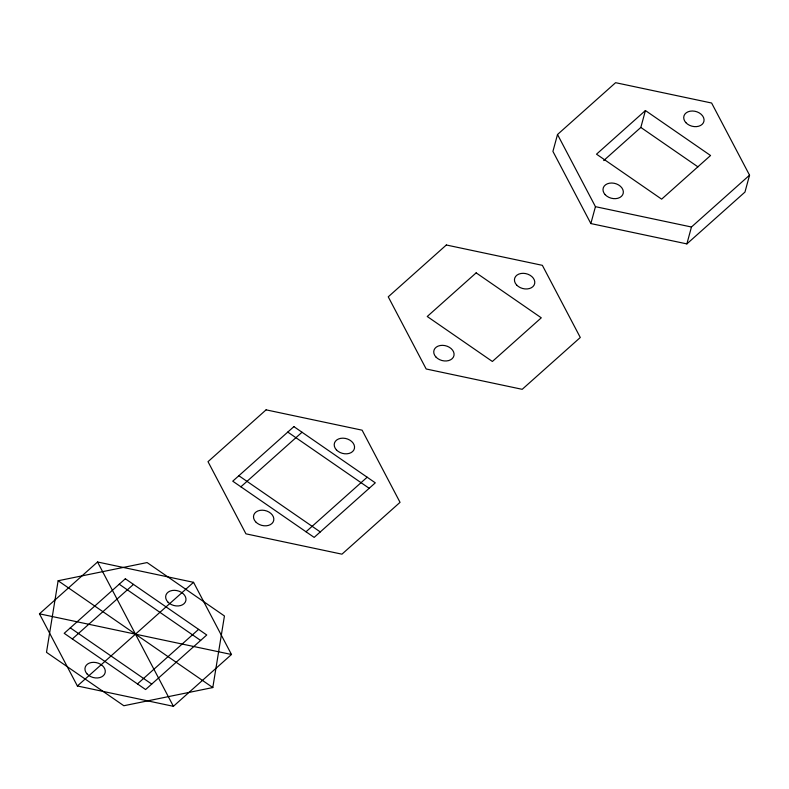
<?xml version="1.0" encoding="UTF-8"?>
<svg xmlns="http://www.w3.org/2000/svg" width="789" height="789" viewBox="0 0 789 789"><rect width="100%" height="100%" fill="white"/><g stroke="black" fill="none" stroke-linecap="round" stroke-linejoin="round"><path stroke-width="1.18" d="M58.13 580.753L46.492 652.335L123.834 705.741L212.803 687.554L224.441 615.972L147.099 562.567L58.13 580.753L212.803 687.554M557.517 134.505L552.921 151.399L590.853 223.563L686.874 243.9L744.964 192.072L749.55 175.178L711.619 103.024L615.598 82.687L557.517 134.505L595.448 206.669L590.853 223.563M603.693 160.571L640.836 127.433L645.422 110.539L710.554 155.512L661.636 199.153L596.514 154.18L645.422 110.539M686.874 243.9L691.46 227.005L749.55 175.178M39.45 613.822L97.54 561.995L193.552 582.331L231.483 654.495L173.402 706.313L77.381 685.976L39.45 613.822L231.483 654.495M240.892 486.803L302.029 432.244M72.332 638.942L133.479 584.393M77.381 685.976L193.552 582.331M306.014 531.776L367.161 477.217M137.464 683.915L198.601 629.366M595.448 206.669L691.46 227.005M640.836 127.433L697.949 166.864M287.778 432.076L369.183 488.292M238.86 475.728L320.275 531.934M119.218 584.225L200.633 640.441M70.31 627.866L151.715 684.083M97.54 561.995L173.402 706.313M446.337 244.994L388.247 296.822L426.178 368.986L522.2 389.322L580.29 337.495L542.359 265.331L446.337 244.994M266.09 409.846L208.01 461.673L245.941 533.837L341.953 554.174L400.043 502.346L362.112 430.183L266.09 409.846M293.893 426.622L232.745 481.182L314.16 537.398L375.298 482.838L293.893 426.622M125.333 578.771L64.195 633.32L145.6 689.537L206.748 634.987L125.333 578.771M476.161 272.856L427.243 316.497L492.375 361.47L541.284 317.819L476.161 272.856M87.106 673.974A10.346 7.614 15.2 0 0 104.562 674.181A10.346 7.614 15.2 0 0 93.684 662.326A10.346 7.614 15.2 0 0 87.106 673.974M167.81 601.968A10.346 7.614 15.2 0 0 185.267 602.165A10.346 7.614 15.2 0 0 174.389 590.32A10.346 7.614 15.2 0 0 167.81 601.968M255.656 521.825A10.346 7.614 15.2 0 0 273.112 522.032A10.346 7.614 15.2 0 0 262.234 510.187A10.346 7.614 15.2 0 0 255.656 521.825M336.37 449.819A10.346 7.614 15.2 0 0 353.827 450.026A10.346 7.614 15.2 0 0 342.949 438.171A10.346 7.614 15.2 0 0 336.37 449.819M435.903 356.983A10.346 7.614 15.2 0 0 453.359 357.18A10.346 7.614 15.2 0 0 442.481 345.335A10.346 7.614 15.2 0 0 435.903 356.983M516.608 284.967A10.346 7.614 15.2 0 0 534.064 285.174A10.346 7.614 15.2 0 0 523.186 273.319A10.346 7.614 15.2 0 0 516.608 284.967M605.163 194.666A10.346 7.614 15.2 0 0 622.62 194.863A10.346 7.614 15.2 0 0 611.741 183.018A10.346 7.614 15.2 0 0 605.163 194.666M685.878 122.65A10.346 7.614 15.2 0 0 703.334 122.857A10.346 7.614 15.2 0 0 692.456 111.002A10.346 7.614 15.2 0 0 685.878 122.65"/></g></svg>
